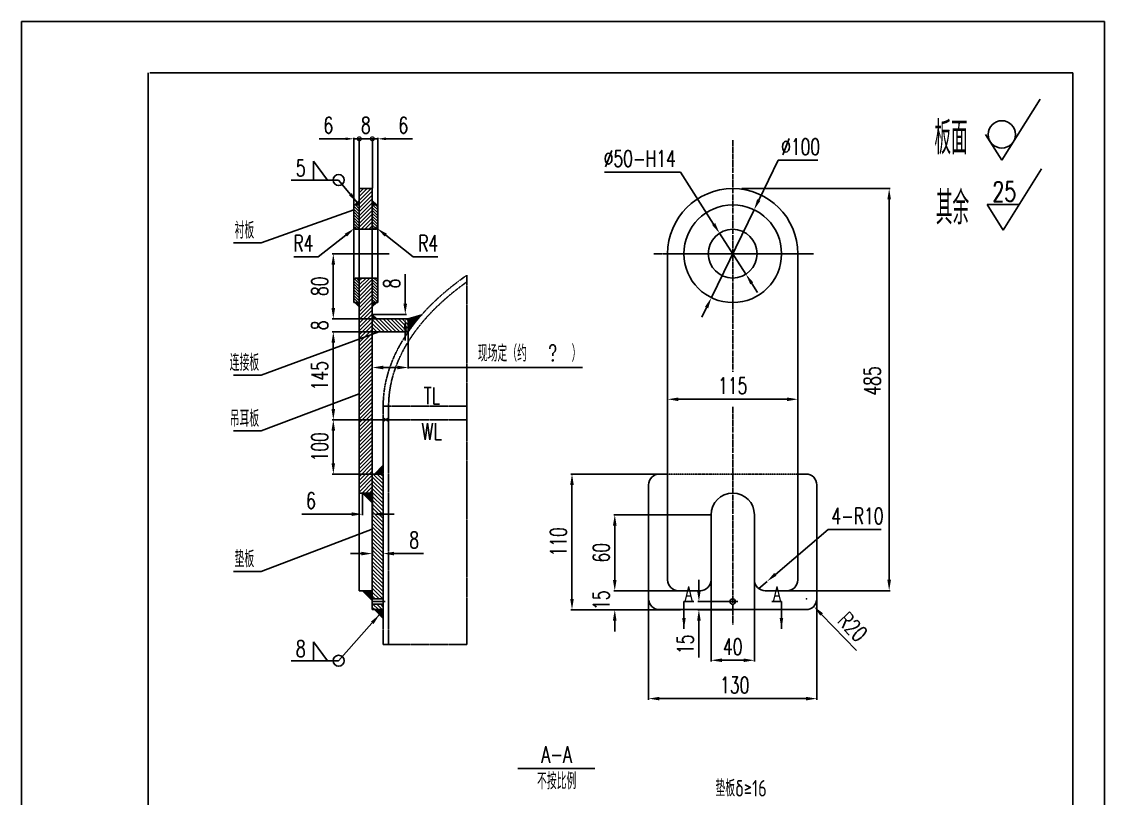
# Model space of a CAD drawing. Header units: millimetres. Extents: x 1541 to 38856, y -668 to 24805.
# Drawn here: x 34323 to 36318, y 18667 to 20099 of the extents above; entities that cross this region are included whole.
import ezdxf
from ezdxf.enums import TextEntityAlignment as Align

# ---------------------------------------------------------------- set-up
doc = ezdxf.new("R2010")
doc.units = ezdxf.units.MM
for name, pattern in [('CENTER', [6.25, 5, -0.5, 0.25, -0.5]), ('DASHED', [0.75, 0.5, -0.25]), ('DASHED2', [0.375, 0.25, -0.125]), ('PHANTOM2', [1.25, 0.625, -0.125, 0.125, -0.125, 0.125, -0.125])]:
    doc.linetypes.add(name, pattern=pattern)
doc.layers.add('1', color=2, linetype='Continuous')
doc.layers.add('2', color=1, linetype='Continuous')
doc.styles.add('HZ', font='txt.shx', dxfattribs={"width": 0.7, "bigfont": 'gbcbig.shx'})
doc.styles.add('HZ0', font='TXT.shx', dxfattribs={"width": 0.7, "bigfont": 'gbcbig.shx'})
doc.styles.get("Standard").update_dxf_attribs({"font": 'txt', "bigfont": 'gbcbig.shx'})
doc.dimstyles.new('DC', dxfattribs={"dimscale": 10, "dimtxt": 3, "dimasz": 2, "dimexe": 2, "dimexo": 0, "dimgap": 1, "dimtad": 1, "dimtoh": 1, "dimdec": 1, "dimzin": 0, "dimdsep": 46, "dimtxsty": 'HZ', "dimcen": 0, "dimclrd": 256, "dimclre": 256, "dimclrt": 256, "dimaunit": 1, "dimadec": 0, "dimazin": 0, "dimtfac": 0.666667, "dimtdec": 1, "dimtmove": 0, "dimatfit": 0, "dimfxl": 1, "dimtolj": 1, "dimtzin": 0, "dimarcsym": 0})
doc.dimstyles.get("Standard").update_dxf_attribs({"dimscale": 10, "dimtxt": 3, "dimasz": 2, "dimexe": 2, "dimexo": 0.0625, "dimgap": 1, "dimtad": 0, "dimtih": 1, "dimtoh": 1, "dimdec": 4, "dimzin": 0, "dimdsep": 46, "dimtxsty": 'Standard', "dimcen": 0.09, "dimadec": 0, "dimazin": 0, "dimtfac": 1, "dimtdec": 4, "dimtofl": 0, "dimtmove": 0, "dimatfit": 3, "dimfxl": 1, "dimtolj": 1, "dimtzin": 0, "dimarcsym": 0})
pattern_1 = [(45, (26637.6984, 18801.7544), (-3.535534, 3.535534), [])]
pattern_2 = [(135, (26637.6984, 18801.7544), (-3.535534, -3.535534), [])]
pattern_3 = [(45, (26637.69844, 19074.15532), (-0.0883883476, 0.0883883476), []), (135, (26637.69844, 19074.15532), (-0.0883883476, -0.0883883476), [])]

# ---------------------------------------------------------------- blocks, each defined once
blk = doc.blocks.new('*D187')
at = {"color": 1, "lineweight": -2, "transparency": 16777216}
for p, q in [((35012.1, 19365.1), (34895.2, 19365.1)), ((34897.2, 19285.1), (34897.2, 19345.1)), ((34969.6, 19265.1), (34895.2, 19265.1))]:
    blk.add_line(p, q, dxfattribs=at)
at = {"color": 1, "transparency": 16777216}
for points in [[(34893.9, 19345.1), (34900.5, 19345.1), (34897.2, 19365.1)], [(34893.9, 19285.1), (34900.5, 19285.1), (34897.2, 19265.1)]]:
    blk.add_solid(points, dxfattribs=at)
at = {"layer": 'Defpoints', "color": 0, "transparency": 16777216}
for p in [(34897.2, 19365.1), (35012.7, 19365.1), (34970.3, 19265.1)]:
    blk.add_point(p, dxfattribs=at)
at = {"color": 1, "transparency": 16777216, "insert": (34872.2, 19315.1), "char_height": 30, "attachment_point": 5, "rotation": 90, "style": 'HZ0'}
blk.add_mtext('\\A1;100', dxfattribs=at)
blk = doc.blocks.new('*D188')
at = {"color": 1, "lineweight": -2, "transparency": 16777216}
for p, q in [((35415.7, 19070.1), (35415.7, 19090.1)), ((35540.4, 19050.1), (35413.7, 19050.1)), ((35536.9, 19015.1), (35413.7, 19015.1)), ((35415.7, 18995.1), (35415.7, 18975.1))]:
    blk.add_line(p, q, dxfattribs=at)
at = {"color": 1, "transparency": 16777216}
for points in [[(35412.3, 19070.1), (35419, 19070.1), (35415.7, 19050.1)], [(35412.3, 18995.1), (35419, 18995.1), (35415.7, 19015.1)]]:
    blk.add_solid(points, dxfattribs=at)
at = {"layer": 'Defpoints', "color": 0, "transparency": 16777216}
for p in [(35541.1, 19050.1), (35415.7, 19015.1), (35537.5, 19015.1)]:
    blk.add_point(p, dxfattribs=at)
at = {"color": 1, "transparency": 16777216, "insert": (35390.7, 19032.6), "char_height": 30, "attachment_point": 5, "rotation": 90, "style": 'HZ0'}
blk.add_mtext('\\A1;15', dxfattribs=at)
blk = doc.blocks.new('*D189')
at = {"color": 1, "lineweight": -2, "transparency": 16777216}
for p, q in [((35478, 19053.4), (35478, 18849.2)), ((35788, 19053.4), (35788, 18849.2)), ((35498, 18851.2), (35768, 18851.2))]:
    blk.add_line(p, q, dxfattribs=at)
at = {"color": 1, "transparency": 16777216}
for points in [[(35498, 18854.5), (35498, 18847.9), (35478, 18851.2)], [(35768, 18854.5), (35768, 18847.9), (35788, 18851.2)]]:
    blk.add_solid(points, dxfattribs=at)
at = {"layer": 'Defpoints', "color": 0, "transparency": 16777216}
for p in [(35478, 19054), (35788, 19054), (35788, 18851.2)]:
    blk.add_point(p, dxfattribs=at)
at = {"color": 1, "transparency": 16777216, "insert": (35636.7, 18876.2), "char_height": 30, "attachment_point": 5, "style": 'HZ0'}
blk.add_mtext('\\A1;130', dxfattribs=at)
blk = doc.blocks.new('*D190')
at = {"color": 1, "lineweight": -2, "transparency": 16777216}
for p, q in [((35593, 19107.8), (35593, 18919.9)), ((35673, 19107.8), (35673, 18919.9)), ((35613, 18921.9), (35653, 18921.9))]:
    blk.add_line(p, q, dxfattribs=at)
at = {"color": 1, "transparency": 16777216}
for points in [[(35613, 18925.2), (35613, 18918.6), (35593, 18921.9)], [(35653, 18925.2), (35653, 18918.6), (35673, 18921.9)]]:
    blk.add_solid(points, dxfattribs=at)
at = {"layer": 'Defpoints', "color": 0, "transparency": 16777216}
for p in [(35593, 19108.4), (35673, 19108.4), (35673, 18921.9)]:
    blk.add_point(p, dxfattribs=at)
at = {"color": 1, "transparency": 16777216, "insert": (35633, 18946.9), "char_height": 30, "attachment_point": 5, "style": 'HZ0'}
blk.add_mtext('\\A1;40', dxfattribs=at)
blk = doc.blocks.new('*D191')
at = {"color": 1, "lineweight": -2, "transparency": 16777216}
for p, q in [((35570.7, 19050.1), (35570.7, 19070.1)), ((35632.4, 19030.1), (35568.7, 19030.1)), ((35632.4, 19015.1), (35568.7, 19015.1)), ((35570.7, 18995.1), (35570.7, 18927.1))]:
    blk.add_line(p, q, dxfattribs=at)
at = {"color": 1, "transparency": 16777216}
for points in [[(35567.4, 19050.1), (35574, 19050.1), (35570.7, 19030.1)], [(35567.4, 18995.1), (35574, 18995.1), (35570.7, 19015.1)]]:
    blk.add_solid(points, dxfattribs=at)
at = {"layer": 'Defpoints', "color": 0, "transparency": 16777216}
for p in [(35633, 19030.1), (35570.7, 19015.1), (35633, 19015.1)]:
    blk.add_point(p, dxfattribs=at)
at = {"color": 1, "transparency": 16777216, "insert": (35545.7, 18951.1), "char_height": 30, "attachment_point": 5, "rotation": 90, "style": 'HZ0'}
blk.add_mtext('\\A1;15', dxfattribs=at)
blk = doc.blocks.new('*D192')
at = {"color": 1, "lineweight": -2, "transparency": 16777216}
for p, q in [((35592.4, 19190.1), (35413.7, 19190.1)), ((35415.7, 19070.1), (35415.7, 19170.1)), ((35444.7, 19050.1), (35413.7, 19050.1))]:
    blk.add_line(p, q, dxfattribs=at)
at = {"color": 1, "transparency": 16777216}
for points in [[(35412.4, 19170.1), (35419.1, 19170.1), (35415.7, 19190.1)], [(35412.4, 19070.1), (35419.1, 19070.1), (35415.7, 19050.1)]]:
    blk.add_solid(points, dxfattribs=at)
at = {"layer": 'Defpoints', "color": 0, "transparency": 16777216}
for p in [(35415.7, 19190.1), (35593, 19190.1), (35445.3, 19050.1)]:
    blk.add_point(p, dxfattribs=at)
at = {"color": 1, "transparency": 16777216, "insert": (35390.7, 19120.1), "char_height": 30, "attachment_point": 5, "rotation": 90, "style": 'HZ0'}
blk.add_mtext('\\A1;60', dxfattribs=at)
blk = doc.blocks.new('*D193')
at = {"color": 1, "lineweight": -2, "transparency": 16777216}
for p, q in [((35500.3, 19265.1), (35334.9, 19265.1)), ((35336.9, 19035.1), (35336.9, 19245.1)), ((35500.3, 19015.1), (35334.9, 19015.1))]:
    blk.add_line(p, q, dxfattribs=at)
at = {"color": 1, "transparency": 16777216}
for points in [[(35333.6, 19245.1), (35340.2, 19245.1), (35336.9, 19265.1)], [(35333.6, 19035.1), (35340.2, 19035.1), (35336.9, 19015.1)]]:
    blk.add_solid(points, dxfattribs=at)
at = {"layer": 'Defpoints', "color": 0, "transparency": 16777216}
for p in [(35336.9, 19265.1), (35500.9, 19265.1), (35500.9, 19015.1)]:
    blk.add_point(p, dxfattribs=at)
at = {"color": 1, "transparency": 16777216, "insert": (35311.9, 19140.1), "char_height": 30, "attachment_point": 5, "rotation": 90, "style": 'HZ0'}
blk.add_mtext('\\A1;110', dxfattribs=at)
blk = doc.blocks.new('*D194')
at = {"color": 1, "lineweight": -2, "transparency": 16777216}
for p, q in [((34969.1, 19128.2), (34969.1, 19116.5)), ((34989.1, 19128.2), (34989.1, 19116.5)), ((34949.1, 19118.5), (34929.1, 19118.5)), ((35009.1, 19118.5), (35063.1, 19118.5))]:
    blk.add_line(p, q, dxfattribs=at)
at = {"color": 1, "transparency": 16777216}
for points in [[(34949.1, 19121.8), (34949.1, 19115.2), (34969.1, 19118.5)], [(35009.1, 19121.8), (35009.1, 19115.2), (34989.1, 19118.5)]]:
    blk.add_solid(points, dxfattribs=at)
at = {"layer": 'Defpoints', "color": 0, "transparency": 16777216}
for p in [(34969.1, 19128.8), (34989.1, 19128.8), (34989.1, 19118.5)]:
    blk.add_point(p, dxfattribs=at)
at = {"color": 1, "transparency": 16777216, "insert": (35046.1, 19143.5), "char_height": 30, "attachment_point": 5, "style": 'HZ0'}
blk.add_mtext('\\A1;8', dxfattribs=at)
blk = doc.blocks.new('*D195')
at = {"color": 1, "lineweight": -2, "transparency": 16777216}
for p, q in [((34951.1, 19229.5), (34951.1, 19189.1)), ((34969.1, 19229.5), (34969.1, 19189.1)), ((34931.1, 19191.1), (34839.1, 19191.1)), ((34989.1, 19191.1), (35009.1, 19191.1))]:
    blk.add_line(p, q, dxfattribs=at)
at = {"color": 1, "transparency": 16777216}
for points in [[(34931.1, 19194.5), (34931.1, 19187.8), (34951.1, 19191.1)], [(34989.1, 19194.5), (34989.1, 19187.8), (34969.1, 19191.1)]]:
    blk.add_solid(points, dxfattribs=at)
at = {"layer": 'Defpoints', "color": 0, "transparency": 16777216}
for p in [(34951.1, 19230.1), (34969.1, 19230.1), (34969.1, 19191.1)]:
    blk.add_point(p, dxfattribs=at)
at = {"color": 1, "transparency": 16777216, "insert": (34856.1, 19216.1), "char_height": 30, "attachment_point": 5, "style": 'HZ0'}
blk.add_mtext('\\A1;6', dxfattribs=at)
blk = doc.blocks.new('*D196')
at = {"layer": '2', "lineweight": -2, "transparency": 16777216}
for p, q in [((35711.6, 19080.2), (35809, 19162.8)), ((35809, 19162.8), (35906.5, 19162.8)), ((35681.1, 19054.4), (35696.3, 19067.3))]:
    blk.add_line(p, q, dxfattribs=at)
at = {"layer": '2', "transparency": 16777216}
blk.add_solid([(35709.4, 19082.8), (35713.7, 19077.7), (35696.3, 19067.3)], dxfattribs=at)
at = {"layer": 'Defpoints', "color": 0, "transparency": 16777216}
for p in [(35681.1, 19054.4), (35696.3, 19067.3)]:
    blk.add_point(p, dxfattribs=at)
at = {"layer": '2', "transparency": 16777216, "insert": (35862.8, 19187.8), "char_height": 30, "attachment_point": 5, "style": 'HZ0'}
blk.add_mtext('\\A1;{\\Ftxt.shx,hztxt0.shx|c134;4-R10}', dxfattribs=at)
blk = doc.blocks.new('*D197')
at = {"layer": '2', "lineweight": -2, "transparency": 16777216}
for p, q in [((34975.1, 19720.1), (34978.2, 19717.7)), ((34993.9, 19705.3), (35044.6, 19665.5)), ((35044.6, 19665.5), (35089.6, 19665.5))]:
    blk.add_line(p, q, dxfattribs=at)
at = {"layer": '2', "transparency": 16777216}
blk.add_solid([(34996, 19707.9), (34991.9, 19702.7), (34978.2, 19717.7)], dxfattribs=at)
at = {"layer": 'Defpoints', "color": 0, "transparency": 16777216}
for p in [(34975.1, 19720.1), (34978.2, 19717.7)]:
    blk.add_point(p, dxfattribs=at)
at = {"layer": '2', "transparency": 16777216, "insert": (35072.1, 19690.5), "char_height": 30, "attachment_point": 5, "style": 'HZ0'}
blk.add_mtext('\\A1;R4', dxfattribs=at)
blk = doc.blocks.new('*D198')
at = {"layer": '2', "lineweight": -2, "transparency": 16777216}
for p, q in [((34939.1, 19720.1), (34935.9, 19717.7)), ((34920.2, 19705.3), (34869.6, 19665.5)), ((34869.6, 19665.5), (34824.6, 19665.5))]:
    blk.add_line(p, q, dxfattribs=at)
at = {"layer": '2', "transparency": 16777216}
blk.add_solid([(34918.2, 19707.9), (34922.3, 19702.7), (34935.9, 19717.7)], dxfattribs=at)
at = {"layer": 'Defpoints', "color": 0, "transparency": 16777216}
for p in [(34935.9, 19717.7), (34939.1, 19720.1)]:
    blk.add_point(p, dxfattribs=at)
at = {"layer": '2', "transparency": 16777216, "insert": (34842.1, 19690.5), "char_height": 30, "attachment_point": 5, "style": 'HZ0'}
blk.add_mtext('\\A1;R4', dxfattribs=at)
blk = doc.blocks.new('*D199')
at = {"layer": '2', "lineweight": -2, "transparency": 16777216}
for p, q in [((35536.5, 19821.4), (35397, 19821.4)), ((35597.9, 19725.8), (35536.5, 19821.4)), ((35657.3, 19633.3), (35608.7, 19709)), ((35668.1, 19616.5), (35678.9, 19599.6))]:
    blk.add_line(p, q, dxfattribs=at)
at = {"layer": '2', "transparency": 16777216}
for points in [[(35600.7, 19727.6), (35595.1, 19724), (35608.7, 19709)], [(35670.9, 19618.3), (35665.3, 19614.7), (35657.3, 19633.3)]]:
    blk.add_solid(points, dxfattribs=at)
at = {"layer": 'Defpoints', "color": 0, "transparency": 16777216}
for p in [(35608.7, 19709), (35657.3, 19633.3)]:
    blk.add_point(p, dxfattribs=at)
at = {"layer": '2', "transparency": 16777216, "insert": (35461.8, 19846.4), "char_height": 30, "attachment_point": 5, "style": 'HZ0'}
blk.add_mtext('\\A1;%%C50-H14', dxfattribs=at)
blk = doc.blocks.new('*D200')
at = {"layer": '2', "lineweight": -2, "transparency": 16777216}
for p, q in [((35681, 19770.1), (35716.5, 19843.3)), ((35716.5, 19843.3), (35789.5, 19843.3)), ((35593.7, 19590.2), (35672.3, 19752.1)), ((35585, 19572.2), (35576.2, 19554.2))]:
    blk.add_line(p, q, dxfattribs=at)
at = {"layer": '2', "transparency": 16777216}
for points in [[(35678, 19771.6), (35684, 19768.7), (35672.3, 19752.1)], [(35582, 19573.6), (35587.9, 19570.7), (35593.7, 19590.2)]]:
    blk.add_solid(points, dxfattribs=at)
at = {"layer": 'Defpoints', "color": 0, "transparency": 16777216}
for p in [(35672.3, 19752.1), (35593.7, 19590.2)]:
    blk.add_point(p, dxfattribs=at)
at = {"layer": '2', "transparency": 16777216, "insert": (35758, 19868.3), "char_height": 30, "attachment_point": 5, "style": 'HZ0'}
blk.add_mtext('\\A1;%%c100', dxfattribs=at)
blk = doc.blocks.new('*D201')
at = {"color": 1, "lineweight": -2, "transparency": 16777216}
for p, q in [((34897.2, 19571.1), (34897.2, 19591.1)), ((34968.5, 19551.1), (34895.2, 19551.1)), ((34968.5, 19527.1), (34895.2, 19527.1)), ((34897.2, 19507.1), (34897.2, 19487.1))]:
    blk.add_line(p, q, dxfattribs=at)
at = {"color": 1, "transparency": 16777216}
for points in [[(34893.9, 19571.1), (34900.5, 19571.1), (34897.2, 19551.1)], [(34893.9, 19507.1), (34900.5, 19507.1), (34897.2, 19527.1)]]:
    blk.add_solid(points, dxfattribs=at)
at = {"layer": 'Defpoints', "color": 0, "transparency": 16777216}
for p in [(34897.2, 19551.1), (34969.1, 19551.1), (34969.1, 19527.1)]:
    blk.add_point(p, dxfattribs=at)
at = {"color": 1, "transparency": 16777216, "insert": (34872.2, 19539.1), "char_height": 30, "attachment_point": 5, "rotation": 90, "style": 'HZ0'}
blk.add_mtext('\\A1;8', dxfattribs=at)
blk = doc.blocks.new('*D202')
at = {"color": 1, "lineweight": -2, "transparency": 16777216}
for p, q in [((35029.8, 19579.2), (35029.8, 19633.2)), ((34969.7, 19559.2), (35031.8, 19559.2)), ((34977.2, 19551.1), (35031.8, 19551.1)), ((35029.8, 19531.1), (35029.8, 19511.1))]:
    blk.add_line(p, q, dxfattribs=at)
at = {"color": 1, "transparency": 16777216}
for points in [[(35026.4, 19579.2), (35033.1, 19579.2), (35029.8, 19559.2)], [(35026.4, 19531.1), (35033.1, 19531.1), (35029.8, 19551.1)]]:
    blk.add_solid(points, dxfattribs=at)
at = {"layer": 'Defpoints', "color": 0, "transparency": 16777216}
for p in [(34969.1, 19559.2), (34976.6, 19551.1), (35029.8, 19559.2)]:
    blk.add_point(p, dxfattribs=at)
at = {"color": 1, "transparency": 16777216, "insert": (35004.8, 19616.2), "char_height": 30, "attachment_point": 5, "rotation": 90, "style": 'HZ0'}
blk.add_mtext('\\A1;8', dxfattribs=at)
blk = doc.blocks.new('*D203')
at = {"color": 1, "lineweight": -2, "transparency": 16777216}
for p, q in [((34907.5, 19671.1), (34895.2, 19671.1)), ((34897.2, 19571.1), (34897.2, 19651.1)), ((34896.8, 19551.1), (34895.2, 19551.1))]:
    blk.add_line(p, q, dxfattribs=at)
at = {"color": 1, "transparency": 16777216}
for points in [[(34893.9, 19651.1), (34900.5, 19651.1), (34897.2, 19671.1)], [(34893.9, 19571.1), (34900.5, 19571.1), (34897.2, 19551.1)]]:
    blk.add_solid(points, dxfattribs=at)
at = {"layer": 'Defpoints', "color": 0, "transparency": 16777216}
for p in [(34897.2, 19671.1), (34908.2, 19671.1), (34897.4, 19551.1)]:
    blk.add_point(p, dxfattribs=at)
at = {"color": 1, "transparency": 16777216, "insert": (34872.2, 19611.1), "char_height": 30, "attachment_point": 5, "rotation": 90, "style": 'HZ0'}
blk.add_mtext('\\A1;80', dxfattribs=at)
blk = doc.blocks.new('*D204')
at = {"color": 1, "lineweight": -2, "transparency": 16777216}
for p, q in [((35513, 19403.5), (35513, 19404.9)), ((35533, 19402.9), (35733, 19402.9)), ((35753, 19403.5), (35753, 19404.9))]:
    blk.add_line(p, q, dxfattribs=at)
at = {"color": 1, "transparency": 16777216}
for points in [[(35533, 19406.2), (35533, 19399.5), (35513, 19402.9)], [(35733, 19406.2), (35733, 19399.5), (35753, 19402.9)]]:
    blk.add_solid(points, dxfattribs=at)
at = {"layer": 'Defpoints', "color": 0, "transparency": 16777216}
for p in [(35513, 19402.9), (35753, 19402.9), (35753, 19402.9)]:
    blk.add_point(p, dxfattribs=at)
at = {"color": 1, "transparency": 16777216, "insert": (35633, 19427.9), "char_height": 30, "attachment_point": 5, "style": 'HZ0'}
blk.add_mtext('\\A1;115', dxfattribs=at)
blk = doc.blocks.new('_DOTSMALL')
at = {"color": 0, "linetype": 'ByBlock', "const_width": 0.5}
blk.add_lwpolyline([(-0.0625, 0, 1), (0.0625, 0, 1)], format="xyb", close=True, dxfattribs=at)
blk = doc.blocks.new('*D205')
at = {"color": 1, "lineweight": -2, "transparency": 16777216}
for p, q in [((34945.1, 19840.8), (34945.1, 19884.9)), ((34945.1, 19882.9), (34969.1, 19882.9)), ((34969.1, 19840.8), (34969.1, 19884.9))]:
    blk.add_line(p, q, dxfattribs=at)
at = {"layer": 'Defpoints', "color": 0, "transparency": 16777216}
for p in [(34969.1, 19882.9), (34945.1, 19840.2), (34969.1, 19840.2)]:
    blk.add_point(p, dxfattribs=at)
at = {"color": 1, "lineweight": -2, "transparency": 16777216, "xscale": 3, "yscale": 3, "zscale": 3, "rotation": 180}
blk.add_blockref('_DOTSMALL', (34945.1, 19882.9), dxfattribs=at)
at = {"color": 1, "lineweight": -2, "transparency": 16777216, "xscale": 3, "yscale": 3, "zscale": 3}
blk.add_blockref('_DOTSMALL', (34969.1, 19882.9), dxfattribs=at)
at = {"color": 1, "transparency": 16777216, "insert": (34957.1, 19907.9), "char_height": 30, "attachment_point": 5, "style": 'HZ0'}
blk.add_mtext('\\A1;8', dxfattribs=at)
blk = doc.blocks.new('*D206')
at = {"color": 1, "lineweight": -2, "transparency": 16777216}
for p, q in [((34920.1, 19882.9), (34871.1, 19882.9)), ((34935.1, 19761.8), (34935.1, 19884.9)), ((34945.1, 19791.8), (34945.1, 19884.9)), ((34945.1, 19882.9), (34960.1, 19882.9))]:
    blk.add_line(p, q, dxfattribs=at)
at = {"color": 1, "transparency": 16777216}
blk.add_solid([(34920.1, 19885.4), (34920.1, 19880.4), (34935.1, 19882.9)], dxfattribs=at)
at = {"layer": 'Defpoints', "color": 0, "transparency": 16777216}
for p in [(34935.1, 19882.9), (34945.1, 19791.1), (34935.1, 19761.1)]:
    blk.add_point(p, dxfattribs=at)
at = {"color": 1, "lineweight": -2, "transparency": 16777216, "xscale": 15, "yscale": 15, "zscale": 15, "rotation": 180}
blk.add_blockref('_DOTSMALL', (34945.1, 19882.9), dxfattribs=at)
at = {"color": 1, "transparency": 16777216, "insert": (34888.1, 19907.9), "char_height": 30, "attachment_point": 5, "style": 'HZ0'}
blk.add_mtext('\\A1;6', dxfattribs=at)
blk = doc.blocks.new('*D207')
at = {"color": 1, "lineweight": -2, "transparency": 16777216}
for p, q in [((34969.1, 19882.9), (34954.1, 19882.9)), ((34969.1, 19791.8), (34969.1, 19884.9)), ((34979.1, 19761.8), (34979.1, 19884.9)), ((34994.1, 19882.9), (35043.1, 19882.9))]:
    blk.add_line(p, q, dxfattribs=at)
at = {"color": 1, "transparency": 16777216}
blk.add_solid([(34994.1, 19885.4), (34994.1, 19880.4), (34979.1, 19882.9)], dxfattribs=at)
at = {"layer": 'Defpoints', "color": 0, "transparency": 16777216}
for p in [(34979.1, 19882.9), (34969.1, 19791.1), (34979.1, 19761.1)]:
    blk.add_point(p, dxfattribs=at)
at = {"color": 1, "lineweight": -2, "transparency": 16777216, "xscale": 15, "yscale": 15, "zscale": 15}
blk.add_blockref('_DOTSMALL', (34969.1, 19882.9), dxfattribs=at)
at = {"color": 1, "transparency": 16777216, "insert": (35026.1, 19907.9), "char_height": 30, "attachment_point": 5, "style": 'HZ0'}
blk.add_mtext('\\A1;6', dxfattribs=at)
blk = doc.blocks.new('*D208')
at = {"color": 1, "lineweight": -2, "transparency": 16777216}
for p, q in [((35768, 19035.1), (35769.8, 19035.1)), ((35768.9, 19034.2), (35768.9, 19036)), ((35861, 18939.9), (35796.7, 19006.4))]:
    blk.add_line(p, q, dxfattribs=at)
at = {"color": 1, "transparency": 16777216}
blk.add_solid([(35799.1, 19008.7), (35794.3, 19004.1), (35782.8, 19020.8)], dxfattribs=at)
at = {"layer": 'Defpoints', "color": 0, "transparency": 16777216}
for p in [(35768.9, 19035.1), (35782.8, 19020.8)]:
    blk.add_point(p, dxfattribs=at)
at = {"color": 1, "transparency": 16777216, "insert": (35853.8, 18983.4), "char_height": 30, "attachment_point": 5, "rotation": 314.0529, "style": 'HZ0'}
blk.add_mtext('\\A1;R20', dxfattribs=at)

msp = doc.modelspace()

# ---------------------------------------------------------------- hatches: boundary and pattern name
at = {"layer": '2'}
h = msp.add_hatch(dxfattribs=at)
h.set_pattern_fill('ANSI31', color=256, scale=40, style=0)
h.set_pattern_definition(pattern_1)
h.paths.add_polyline_path([(34945.08, 19716.15), (34969.08, 19716.15), (34969.08, 19791.15), (34945.08, 19791.15)])
h = msp.add_hatch(dxfattribs=at)
h.set_pattern_fill('ANSI31', color=256, scale=30, angle=90, style=0)
h.set_pattern_definition([(135, (26637.6984, 18801.7544), (-2.6516504, -2.6516504), [])])
h.paths.add_polyline_path([(34945.08, 19761.15), (34935.08, 19761.15), (34935.08, 19720.15, 0.4142136), (34939.08, 19716.15), (34945.08, 19716.15)])
h.paths.add_polyline_path([(34969.08, 19716.15), (34975.08, 19716.15, 0.4142136), (34979.08, 19720.15), (34979.08, 19761.15), (34969.08, 19761.15)])
h.paths.add_polyline_path([(34945.08, 19626.15), (34939.08, 19626.15, 0.4142136), (34935.08, 19622.15), (34935.08, 19581.15), (34945.08, 19581.15)])
h.paths.add_polyline_path([(34979.08, 19622.15, 0.4142136), (34975.08, 19626.15), (34969.08, 19626.15), (34969.08, 19581.15), (34979.08, 19581.15)])
h = msp.add_hatch(dxfattribs=at)
h.set_pattern_fill('ANSI31', color=256, scale=40, style=0)
h.set_pattern_definition(pattern_1)
h.paths.add_polyline_path([(34945.08, 19230.15), (34969.08, 19230.15), (34969.08, 19626.15), (34945.08, 19626.15)])
h = msp.add_hatch(dxfattribs=at)
h.set_pattern_fill('ANSI31', color=256, scale=40, angle=90, style=0)
h.set_pattern_definition(pattern_2)
h.paths.add_polyline_path([(35035.19, 19527.15), (35035.19, 19551.15), (34969.08, 19551.15), (34969.08, 19527.15)])
h = msp.add_hatch(dxfattribs=at)
h.set_pattern_fill('ANSI37', color=256, style=0)
h.set_pattern_definition(pattern_3)
edge = h.paths.add_edge_path()
edge.add_line((35035.19, 19551.15), (35035.19, 19527.15))
edge.add_spline(control_points=[(35035.19, 19527.15), (35035.19, 19527.15), (35035.19, 19527.15), (35042.62, 19537.84), (35050.91, 19548.34), (35060.02, 19558.64)], knot_values=[5.8665773, 5.8665773, 5.8665773, 5.8665773, 5.8665791, 5.8665791, 5.9487532, 5.9487532, 5.9487532, 5.9487532], degree=3, periodic=0)
edge.add_line((35060.02, 19558.64), (35035.19, 19551.15))
h = msp.add_hatch(dxfattribs=at)
h.set_pattern_fill('ANSI37', color=256, style=0)
h.set_pattern_definition(pattern_3)
h.paths.add_polyline_path([(34989.08, 19367.96), (34989.08, 19365.15), (34994.08, 19365.15)])
h.paths.add_polyline_path([(34989.08, 19365.15), (34989.08, 19362.34), (34994.08, 19365.15)])
h.paths.add_polyline_path([(34994.08, 19365.15), (34999.08, 19362.34), (34999.08, 19365.15)])
h.paths.add_polyline_path([(34994.08, 19365.15), (34999.08, 19365.15), (34999.08, 19367.96)])
h = msp.add_hatch(dxfattribs=at)
h.set_pattern_fill('ANSI37', color=256, scale=10, style=0)
h.set_pattern_definition([(315, (26637.6984, 19206.1406), (-0.88388348, -0.88388348), []), (225, (26637.6984, 19206.1406), (-0.88388348, 0.88388348), [])])
h.paths.add_polyline_path([(34989.08, 19281.15), (34989.08, 19265.15), (34973.08, 19265.15)])
h = msp.add_hatch(dxfattribs=at)
h.set_pattern_fill('ANSI31', color=256, scale=40, angle=90, style=0)
h.set_pattern_definition(pattern_2)
h.paths.add_polyline_path([(34989.08, 19265.15), (34969.08, 19265.15), (34969.08, 19050.15), (34969.08, 19035.15), (34989.08, 19035.15)])
h = msp.add_hatch(dxfattribs=at)
h.set_pattern_fill('ANSI37', color=256, scale=10, style=0)
h.set_pattern_definition([(45, (26469.8367, 19074.1553), (-0.88388348, 0.88388348), []), (135, (26469.8367, 19074.1553), (-0.88388348, -0.88388348), [])])
h.paths.add_polyline_path([(34951.08, 19230.15), (34969.08, 19212.15), (34969.08, 19230.15)])
h.paths.add_polyline_path([(34969.08, 19050.15), (34951.08, 19050.15), (34969.08, 19032.15)])
h = msp.add_hatch(dxfattribs=at)
h.set_pattern_fill('ANSI31', color=256, scale=40, angle=90, style=0)
h.set_pattern_definition(pattern_2)
h.paths.add_polyline_path([(34969.08, 19025.15), (34969.08, 19015.15), (34989.08, 19015.15), (34989.08, 19025.15)])
h = msp.add_hatch(dxfattribs=at)
h.set_pattern_fill('ANSI37', color=256, scale=10, style=0)
h.set_pattern_definition([(45, (26637.6984, 19074.1553), (-0.88388348, 0.88388348), []), (135, (26637.6984, 19074.1553), (-0.88388348, -0.88388348), [])])
h.paths.add_polyline_path([(34989.08, 18999.15), (34989.08, 19015.15), (34973.08, 19015.15)])

# ---------------------------------------------------------------- linework, layer by layer
at = {"color": 0, "linetype": 'ByBlock', "ltscale": 0.5}
for p, q in [((34556.15, 20004.33), (34556.15, 17292.18)), ((34559.31, 20004.33), (36259.39, 20004.33)), ((36259.39, 20004.33), (36259.39, 17292.18))]:
    msp.add_line(p, q, dxfattribs=at)
at = {"color": 1, "linetype": 'CENTER', "ltscale": 2}
for p, q in [((35632.99, 19880.27), (35632.99, 19453.27)), ((35632.99, 19389.23), (35632.99, 18987.66))]:
    msp.add_line(p, q, dxfattribs=at)
for p, q in [((34945.08, 19791.15), (34945.08, 19050.15)), ((34969.08, 19791.15), (34945.08, 19791.15)), ((34969.08, 19791.15), (34969.08, 19050.15)), ((34936.98, 19761.15), (34945.08, 19769.25)), ((34977.18, 19761.15), (34969.08, 19769.25)), ((34935.08, 19761.15), (34935.08, 19581.15)), ((34945.08, 19761.15), (34935.08, 19761.15)), ((34945.08, 19761.15), (34935.08, 19761.15)), ((34979.08, 19761.15), (34969.08, 19761.15)), ((34979.08, 19761.15), (34969.08, 19761.15)), ((34979.08, 19761.15), (34979.08, 19581.15)), ((34975.08, 19716.15), (34939.08, 19716.15)), ((35512.99, 19671.15), (35512.99, 19070.15)), ((35752.99, 19671.15), (35752.99, 19070.15)), ((34975.08, 19626.15), (34939.08, 19626.15)), ((34945.08, 19581.15), (34935.08, 19581.15)), ((34936.98, 19581.15), (34945.08, 19573.05)), ((34979.08, 19581.15), (34969.08, 19581.15)), ((34977.18, 19581.15), (34969.08, 19573.05)), ((34977.18, 19551.15), (34969.08, 19559.25)), ((34969.08, 19551.15), (35035.19, 19551.15)), ((35035.19, 19551.15), (35060.02, 19558.64)), ((35035.19, 19551.15), (35035.19, 19527.15)), ((34969.08, 19527.15), (35035.19, 19527.15)), ((34989.08, 19362.34), (34999.08, 19367.96)), ((34973.08, 19265.15), (34989.08, 19281.15)), ((34989.08, 19265.15), (34969.08, 19265.15)), ((34989.08, 19265.15), (34989.08, 19015.15)), ((35497.99, 19265.15), (35512.99, 19265.15)), ((35751.33, 19265.15), (35767.99, 19265.15)), ((34969.08, 19230.15), (34945.08, 19230.15)), ((34951.08, 19230.15), (34969.08, 19212.15)), ((35477.99, 19245.15), (35477.99, 19035.15)), ((35787.99, 19245.15), (35787.99, 19035.15)), ((35592.99, 19070.15), (35592.99, 19190.15)), ((35672.99, 19070.15), (35672.99, 19190.15)), ((34969.08, 19050.15), (34945.08, 19050.15)), ((34951.08, 19050.15), (34969.08, 19032.15)), ((34969.08, 19050.15), (34969.08, 19015.15)), ((35572.99, 19050.15), (35532.99, 19050.15)), ((35692.99, 19050.15), (35732.99, 19050.15)), ((34969.08, 19035.15), (34989.08, 19035.15)), ((34969.08, 19025.15), (34989.08, 19025.15)), ((34989.08, 19015.15), (34969.08, 19015.15)), ((34973.08, 19015.15), (34989.08, 18999.15)), ((35497.99, 19015.15), (35767.99, 19015.15))]:
    msp.add_line(p, q)
at = {"color": 1}
for p, q in [((35649.72, 19791.15), (35923.21, 19791.15)), ((35921.21, 19771.15), (35921.21, 19070.15)), ((34977.36, 19527.15), (34895.18, 19527.15)), ((34897.18, 19385.15), (34897.18, 19507.15)), ((34969.08, 19512.75), (34969.08, 19459.46)), ((35035.19, 19526.52), (35035.19, 19459.46)), ((34989.08, 19461.46), (35015.19, 19461.46)), ((35035.19, 19461.46), (35356.39, 19461.46)), ((34977.36, 19365.15), (34895.18, 19365.15)), ((35709.72, 19050.15), (35923.21, 19050.15))]:
    msp.add_line(p, q, dxfattribs=at)
at = {"color": 1, "linetype": 'CENTER', "ltscale": 0.2}
for p, q in [((34908.15, 19671.15), (35000.27, 19671.15)), ((34992.85, 19030.15), (34967.51, 19030.15))]:
    msp.add_line(p, q, dxfattribs=at)
at = {"color": 1, "linetype": 'CENTER', "ltscale": 0.5}
for p, q in [((35487.72, 19671.15), (35781.57, 19671.15)), ((35623.31, 19030.15), (35642.66, 19030.15))]:
    msp.add_line(p, q, dxfattribs=at)
at = {"color": 1, "linetype": 'PHANTOM2'}
for p, q in [((35143.48, 19631.62), (35143.48, 18950.97)), ((34989.08, 19390.15), (34989.08, 19265.15)), ((34989.08, 19390.15), (35143.48, 19390.15)), ((34999.08, 19365.15), (34999.08, 18950.97)), ((34989.08, 19015.15), (34989.08, 18950.97)), ((35143.48, 18950.97), (34989.08, 18950.97))]:
    msp.add_line(p, q, dxfattribs=at)
at = {"color": 1, "linetype": 'DASHED2', "ltscale": 3}
msp.add_line((34999.08, 19390.15), (34999.08, 19365.15), dxfattribs=at)
at = {"color": 1, "linetype": 'DASHED'}
msp.add_line((35512.99, 19265.15), (35752.99, 19265.15), dxfattribs=at)
at = {"color": 1, "linetype": 'ByBlock', "ltscale": 0.5}
msp.add_circle((36128.7, 19891.08), 25.24, dxfattribs=at)
for centre, radius in [((35632.99, 19671.15), 90), ((35632.99, 19671.15), 45), ((35632.99, 19030.15), 5)]:
    msp.add_circle(centre, radius)
for centre, radius, start, end in [((35632.99, 19671.15), 120, 0, 180), ((34939.08, 19720.15), 4, 180, 270), ((34975.08, 19720.15), 4, 270, 0), ((34939.08, 19622.15), 4, 90, 180), ((34975.08, 19622.15), 4, 0, 90), ((35497.99, 19245.15), 20, 90, 180), ((35767.99, 19245.15), 20, 0, 90), ((35632.99, 19190.15), 40, 0, 180), ((35532.99, 19070.15), 20, 180, 270), ((35572.99, 19070.15), 20, 270, 0), ((35692.99, 19070.15), 20, 180, 270), ((35732.99, 19070.15), 20, 270, 0), ((35497.99, 19035.15), 20, 180, 270), ((35767.99, 19035.15), 20, 270, 0)]:
    msp.add_arc(centre, radius, start, end)
at = {"color": 1, "linetype": 'PHANTOM2'}
msp.add_ellipse((35799.08, 19390.15), major_axis=(-800, 0), ratio=0.5, start_param=5.6729288, end_param=6.2831853, dxfattribs=at)
msp.add_open_spline([(35143.48, 19631.62), (35138.52, 19628.16), (35133.66, 19624.67), (35109.47, 19606.65), (35091.84, 19591.51), (35060.51, 19560.11), (35046.8, 19543.85), (35023.58, 19510.44), (35014.07, 19493.29), (35000.78, 19461.5), (34996.29, 19446.97), (34990.5, 19418.33), (34989.08, 19404.24), (34989.08, 19390.15)], degree=3, knots=[5.66057162, 5.66057162, 5.66057162, 5.66057162, 5.69192222, 5.69192222, 5.82033682, 5.82033682, 5.94875142, 5.94875142, 6.07716602, 6.07716602, 6.18251969, 6.18251969, 6.28318531, 6.28318531, 6.28318531, 6.28318531], dxfattribs=at)
at = {"color": 1}
for points in [[(35917.88, 19771.15), (35924.54, 19771.15), (35921.21, 19791.15)], [(34893.85, 19507.15), (34900.52, 19507.15), (34897.18, 19527.15)], [(34989.08, 19464.79), (34989.08, 19458.12), (34969.08, 19461.46)], [(35015.19, 19464.79), (35015.19, 19458.12), (35035.19, 19461.46)], [(34893.85, 19385.15), (34900.52, 19385.15), (34897.18, 19365.15)], [(35917.88, 19070.15), (35924.54, 19070.15), (35921.21, 19050.15)]]:
    msp.add_solid(points, dxfattribs=at)
at = {"layer": '1', "color": 1, "linetype": 'Continuous'}
for p, q in [((34323.06, 17244.93), (34323.06, 20098.83)), ((34323.06, 20098.83), (36317.62, 20098.83)), ((36317.62, 17244.93), (36317.62, 20098.83))]:
    msp.add_line(p, q, dxfattribs=at)
at = {"layer": '1', "color": 1, "linetype": 'Continuous', "ltscale": 0.5}
for p, q in [((36128.81, 19843.56), (36199.27, 19956.19)), ((36098.87, 19891.08), (36128.81, 19843.56)), ((36131.46, 19714.63), (36201.92, 19827.27)), ((36101.52, 19762.15), (36131.46, 19714.63))]:
    msp.add_line(p, q, dxfattribs=at)
at = {"layer": '2'}
for p, q in [((34935.08, 19882.89), (34979.08, 19882.89)), ((34860.41, 19806.96), (34860.41, 19841.83)), ((34860.41, 19841.83), (34886.37, 19806.96)), ((34945.08, 19769.22), (34937.01, 19761.15)), ((34945.08, 19768.42), (34937.81, 19761.15)), ((34945.08, 19767.62), (34938.6, 19761.15)), ((34945.08, 19766.83), (34939.4, 19761.15)), ((34945.08, 19766.03), (34940.2, 19761.15)), ((34941.96, 19766.13), (34945.08, 19763.01)), ((34942.36, 19766.53), (34945.08, 19763.81)), ((34942.76, 19766.93), (34945.08, 19764.6)), ((34943.16, 19767.32), (34945.08, 19765.4)), ((34943.55, 19767.72), (34945.08, 19766.19)), ((34943.95, 19768.12), (34945.08, 19766.99)), ((34944.35, 19768.52), (34945.08, 19767.79)), ((34944.75, 19768.91), (34945.08, 19768.58)), ((34969.08, 19769.22), (34977.15, 19761.15)), ((34969.41, 19768.91), (34969.08, 19768.58)), ((34969.81, 19768.52), (34969.08, 19767.79)), ((34969.08, 19768.42), (34976.35, 19761.15)), ((34970.21, 19768.12), (34969.08, 19766.99)), ((34970.61, 19767.72), (34969.08, 19766.19)), ((34969.08, 19767.62), (34975.56, 19761.15)), ((34971, 19767.32), (34969.08, 19765.4)), ((34971.4, 19766.93), (34969.08, 19764.6)), ((34969.08, 19766.83), (34974.76, 19761.15)), ((34971.8, 19766.53), (34969.08, 19763.81)), ((34972.2, 19766.13), (34969.08, 19763.01)), ((34969.08, 19766.03), (34973.97, 19761.15)), ((34935.08, 19751.81), (34764.44, 19691.37)), ((34937.19, 19761.36), (34937.4, 19761.15)), ((34937.59, 19761.76), (34938.2, 19761.15)), ((34937.99, 19762.15), (34938.99, 19761.15)), ((34938.38, 19762.55), (34939.79, 19761.15)), ((34938.78, 19762.95), (34940.58, 19761.15)), ((34939.18, 19763.35), (34941.38, 19761.15)), ((34939.58, 19763.74), (34942.17, 19761.15)), ((34939.97, 19764.14), (34942.97, 19761.15)), ((34940.37, 19764.54), (34943.76, 19761.15)), ((34940.77, 19764.94), (34944.56, 19761.15)), ((34945.08, 19765.24), (34940.99, 19761.15)), ((34941.17, 19765.33), (34945.08, 19761.42)), ((34941.57, 19765.73), (34945.08, 19762.22)), ((34945.08, 19764.44), (34941.79, 19761.15)), ((34945.08, 19763.65), (34942.58, 19761.15)), ((34945.08, 19762.85), (34943.38, 19761.15)), ((34945.08, 19762.06), (34944.17, 19761.15)), ((34945.08, 19761.26), (34944.97, 19761.15)), ((34972.6, 19765.73), (34969.08, 19762.22)), ((34972.99, 19765.33), (34969.08, 19761.42)), ((34969.08, 19765.24), (34973.17, 19761.15)), ((34969.08, 19764.44), (34972.37, 19761.15)), ((34969.08, 19763.65), (34971.58, 19761.15)), ((34969.08, 19762.85), (34970.78, 19761.15)), ((34969.08, 19762.06), (34969.99, 19761.15)), ((34969.08, 19761.26), (34969.19, 19761.15)), ((34973.39, 19764.94), (34969.6, 19761.15)), ((34973.79, 19764.54), (34970.4, 19761.15)), ((34974.19, 19764.14), (34971.19, 19761.15)), ((34974.58, 19763.74), (34971.99, 19761.15)), ((34974.98, 19763.35), (34972.78, 19761.15)), ((34975.38, 19762.95), (34973.58, 19761.15)), ((34975.78, 19762.55), (34974.37, 19761.15)), ((34976.18, 19762.15), (34975.17, 19761.15)), ((34976.57, 19761.76), (34975.97, 19761.15)), ((34976.97, 19761.36), (34976.76, 19761.15)), ((36101.52, 19762.15), (36161.19, 19762.15)), ((34764.44, 19691.37), (34713.36, 19691.37)), ((34945.08, 19573.08), (34937.01, 19581.15)), ((34937.19, 19580.94), (34937.4, 19581.15)), ((34937.59, 19580.54), (34938.2, 19581.15)), ((34945.08, 19573.88), (34937.81, 19581.15)), ((34937.99, 19580.14), (34938.99, 19581.15)), ((34938.38, 19579.75), (34939.79, 19581.15)), ((34945.08, 19574.67), (34938.6, 19581.15)), ((34938.78, 19579.35), (34940.58, 19581.15)), ((34939.18, 19578.95), (34941.38, 19581.15)), ((34945.08, 19575.47), (34939.4, 19581.15)), ((34939.58, 19578.55), (34942.17, 19581.15)), ((34939.97, 19578.15), (34942.97, 19581.15)), ((34945.08, 19576.26), (34940.2, 19581.15)), ((34940.37, 19577.76), (34943.76, 19581.15)), ((34940.77, 19577.36), (34944.56, 19581.15)), ((34945.08, 19577.06), (34940.99, 19581.15)), ((34941.17, 19576.96), (34945.08, 19580.87)), ((34941.57, 19576.56), (34945.08, 19580.08)), ((34945.08, 19577.85), (34941.79, 19581.15)), ((34941.96, 19576.17), (34945.08, 19579.28)), ((34942.36, 19575.77), (34945.08, 19578.49)), ((34945.08, 19578.65), (34942.58, 19581.15)), ((34942.76, 19575.37), (34945.08, 19577.69)), ((34943.16, 19574.97), (34945.08, 19576.9)), ((34945.08, 19579.44), (34943.38, 19581.15)), ((34943.55, 19574.57), (34945.08, 19576.1)), ((34943.95, 19574.18), (34945.08, 19575.31)), ((34945.08, 19580.24), (34944.17, 19581.15)), ((34944.35, 19573.78), (34945.08, 19574.51)), ((34944.75, 19573.38), (34945.08, 19573.71)), ((34945.08, 19581.04), (34944.97, 19581.15)), ((34969.08, 19581.04), (34969.19, 19581.15)), ((34969.08, 19580.24), (34969.99, 19581.15)), ((34969.08, 19579.44), (34970.78, 19581.15)), ((34969.08, 19578.65), (34971.58, 19581.15)), ((34969.08, 19577.85), (34972.37, 19581.15)), ((34969.08, 19577.06), (34973.17, 19581.15)), ((34969.08, 19576.26), (34973.97, 19581.15)), ((34969.08, 19575.47), (34974.76, 19581.15)), ((34969.08, 19574.67), (34975.56, 19581.15)), ((34969.08, 19573.88), (34976.35, 19581.15)), ((34969.08, 19573.08), (34977.15, 19581.15)), ((34972.99, 19576.96), (34969.08, 19580.87)), ((34972.6, 19576.56), (34969.08, 19580.08)), ((34972.2, 19576.17), (34969.08, 19579.28)), ((34971.8, 19575.77), (34969.08, 19578.49)), ((34971.4, 19575.37), (34969.08, 19577.69)), ((34971, 19574.97), (34969.08, 19576.9)), ((34970.61, 19574.57), (34969.08, 19576.1)), ((34970.21, 19574.18), (34969.08, 19575.31)), ((34969.81, 19573.78), (34969.08, 19574.51)), ((34969.41, 19573.38), (34969.08, 19573.71)), ((34973.39, 19577.36), (34969.6, 19581.15)), ((34973.79, 19577.76), (34970.4, 19581.15)), ((34974.19, 19578.15), (34971.19, 19581.15)), ((34974.58, 19578.55), (34971.99, 19581.15)), ((34974.98, 19578.95), (34972.78, 19581.15)), ((34975.38, 19579.35), (34973.58, 19581.15)), ((34975.78, 19579.75), (34974.37, 19581.15)), ((34976.18, 19580.14), (34975.17, 19581.15)), ((34976.57, 19580.54), (34975.97, 19581.15)), ((34976.97, 19580.94), (34976.76, 19581.15)), ((34969.08, 19559.22), (34977.15, 19551.15)), ((34969.41, 19558.91), (34969.08, 19558.58)), ((34969.81, 19558.52), (34969.08, 19557.79)), ((34969.08, 19558.42), (34976.35, 19551.15)), ((34970.21, 19558.12), (34969.08, 19556.99)), ((34970.61, 19557.72), (34969.08, 19556.19)), ((34969.08, 19557.62), (34975.56, 19551.15)), ((34971, 19557.32), (34969.08, 19555.4)), ((34971.4, 19556.93), (34969.08, 19554.6)), ((34969.08, 19556.83), (34974.76, 19551.15)), ((34971.8, 19556.53), (34969.08, 19553.81)), ((34972.2, 19556.13), (34969.08, 19553.01)), ((34969.08, 19556.03), (34973.97, 19551.15)), ((34972.6, 19555.73), (34969.08, 19552.22)), ((34972.99, 19555.33), (34969.08, 19551.42)), ((34969.08, 19555.24), (34973.17, 19551.15)), ((34969.08, 19554.44), (34972.37, 19551.15)), ((34969.08, 19553.65), (34971.58, 19551.15)), ((34969.08, 19552.85), (34970.78, 19551.15)), ((34969.08, 19552.06), (34969.99, 19551.15)), ((34969.08, 19551.26), (34969.19, 19551.15)), ((34973.39, 19554.94), (34969.6, 19551.15)), ((34973.79, 19554.54), (34970.4, 19551.15)), ((34974.19, 19554.14), (34971.19, 19551.15)), ((34974.58, 19553.74), (34971.99, 19551.15)), ((34974.98, 19553.35), (34972.78, 19551.15)), ((34975.38, 19552.95), (34973.58, 19551.15)), ((34975.78, 19552.55), (34974.37, 19551.15)), ((34976.18, 19552.15), (34975.17, 19551.15)), ((34976.57, 19551.76), (34975.97, 19551.15)), ((34976.97, 19551.36), (34976.76, 19551.15)), ((34981.16, 19527.15), (34764.44, 19447.6)), ((34764.44, 19447.6), (34713.36, 19447.6)), ((34945.08, 19413.09), (34764.44, 19344.61)), ((34999.08, 19362.34), (34989.08, 19367.96)), ((34764.44, 19344.61), (34713.36, 19344.61)), ((34969.08, 19163.32), (34764.44, 19085.73)), ((34764.44, 19085.73), (34713.36, 19085.73)), ((34860.41, 18955.88), (34886.37, 18921.01)), ((34860.41, 18921.01), (34860.41, 18955.88)), ((35237.27, 18722.71), (35379, 18722.71))]:
    msp.add_line(p, q, dxfattribs=at)
at = {"layer": '2', "color": 1, "linetype": 'PHANTOM2'}
msp.add_line((34989.08, 19365.15), (35143.48, 19365.15), dxfattribs=at)
at = {"layer": '2'}
for centre in [(34906.95, 19806.96), (34906.95, 18921.01)]:
    msp.add_circle(centre, 10.14, dxfattribs=at)

# ---------------------------------------------------------------- texts
at = {"color": 3, "insert": (35293.23, 19503.24), "char_height": 30, "attachment_point": 1, "style": 'HZ0'}
msp.add_mtext('{\\Ftxt,hztxt0|c134;?}', dxfattribs=at)
at = {"color": 3, "char_height": 30, "attachment_point": 5, "rotation": 90, "style": 'HZ0'}
for s, insert in [('\\A1;145', (34872.18, 19446.15)), ('\\A1;485', (35890.16, 19436.55))]:
    msp.add_mtext(s, dxfattribs=dict(at, insert=insert))
at = {"layer": '1', "color": 1, "style": 'HZ0', "width": 0.7}
for s, height, p in [('板面', 60.75, (36035.23, 19887.8)), ('5', 30.38, (34837.29, 19829.14)), ('其余', 60.75, (36037.88, 19758.87)), ('25', 36.45, (36133.24, 19785.62)), ('8', 30.38, (34837.29, 18943.2)), ('A-A', 30.375, (35308.65, 18748.33)), ('不按比例', 30.375, (35308.65, 18700.88)), ('垫板δ≥16', 30.375, (35648.49, 18687.54))]:
    msp.add_text(s, height=height, dxfattribs=at).set_placement(p, align=Align.MIDDLE)
at = {"layer": '1', "color": 1, "linetype": 'ByBlock', "style": 'HZ0', "width": 0.7}
for p in [(35551.68, 19045.02), (35714.3, 19045.02)]:
    msp.add_text('A', height=26.21, dxfattribs=at).set_placement(p, align=Align.MIDDLE)
at = {"layer": '2', "color": 1, "style": 'HZ0', "width": 0.7}
for s, p in [('衬板', (34733.48, 19715.71)), ('连接板', (34733.48, 19471.94)), ('现场定（约    ）', (35258.91, 19489.09)), ('TL', (35078.98, 19409.35)), ('吊耳板', (34733.48, 19368.95)), ('WL', (35078.46, 19343.63)), ('垫板', (34733.48, 19110.08))]:
    msp.add_text(s, height=30.375, dxfattribs=at).set_placement(p, align=Align.MIDDLE)

# ---------------------------------------------------------------- dimensions: what is measured, and where the dimension line sits
for base, p1, p2, text, override, picture, middle in [((34935.08, 19882.89), (34945.08, 19791.15), (34935.08, 19761.15), '6', {"dimasz": 1.5, "dimexe": 0.2, "dimtad": 1, "dimtih": 0, "dimtoh": 0, "dimdec": 0, "dimtxsty": 'HZ0', "dimblk1": 'DOTSMALL', "dimsah": 1, "dimclrd": 1, "dimclre": 1, "dimclrt": 1, "dimtdec": 0}, '*D206', (34888.08, 19907.89)), ((34979.08, 19882.89), (34969.08, 19791.15), (34979.08, 19761.15), '6', {"dimasz": 1.5, "dimexe": 0.2, "dimtad": 1, "dimtih": 0, "dimtoh": 0, "dimdec": 0, "dimtxsty": 'HZ0', "dimblk1": 'DOTSMALL', "dimsah": 1, "dimclrd": 1, "dimclre": 1, "dimclrt": 1, "dimtdec": 0}, '*D207', (35026.08, 19907.89)), ((35752.99, 19402.88), (35512.99, 19402.88), (35752.99, 19402.88), '115', {"dimexe": 0.2, "dimtad": 1, "dimtih": 0, "dimtoh": 0, "dimdec": 0, "dimtxsty": 'HZ0', "dimclrd": 1, "dimclre": 1, "dimclrt": 1, "dimtdec": 0}, '*D204', (35632.99, 19427.88)), ((34989.08, 19118.5), (34969.08, 19128.8), (34989.08, 19128.8), '8', {"dimexe": 0.2, "dimtad": 1, "dimtih": 0, "dimtoh": 0, "dimdec": 0, "dimtxsty": 'HZ0', "dimclrd": 1, "dimclre": 1, "dimclrt": 1, "dimtdec": 0}, '*D194', (35046.08, 19143.5)), ((35672.99, 18921.91), (35592.99, 19108.4), (35672.99, 19108.4), '40', {"dimexe": 0.2, "dimtad": 1, "dimtih": 0, "dimtoh": 0, "dimdec": 0, "dimtxsty": 'HZ0', "dimclrd": 1, "dimclre": 1, "dimclrt": 1, "dimtdec": 0}, '*D190', (35632.99, 18946.91))]:
    dim = msp.add_linear_dim(base=base, p1=p1, p2=p2, text=text, dimstyle='Standard', override=override)
    dim.commit()
    dim.dimension.update_dxf_attribs({"geometry": picture, "text_midpoint": middle})
for base, p1, p2, text, override, picture, middle in [((34969.08, 19882.89), (34945.08, 19840.21), (34969.08, 19840.21), '8', {"dimasz": 0.3, "dimexe": 0.2, "dimtad": 1, "dimtih": 0, "dimtoh": 0, "dimdec": 0, "dimtxsty": 'HZ0', "dimblk1": 'DOTSMALL', "dimblk2": 'DOTSMALL', "dimsah": 1, "dimclrd": 1, "dimclre": 1, "dimclrt": 1, "dimtdec": 0}, '*D205', (34957.08, 19882.89)), ((34969.08, 19191.13), (34951.08, 19230.15), (34969.08, 19230.15), '6', {"dimexe": 0.2, "dimtad": 1, "dimtih": 0, "dimtoh": 0, "dimdec": 0, "dimtxsty": 'HZ0', "dimclrd": 1, "dimclre": 1, "dimclrt": 1, "dimtdec": 0}, '*D195', (34856.09, 19191.13)), ((35787.99, 18851.2), (35477.99, 19053.98), (35787.99, 19053.98), '130', {"dimexe": 0.2, "dimtad": 1, "dimtih": 0, "dimtoh": 0, "dimdec": 0, "dimtxsty": 'HZ0', "dimclrd": 1, "dimclre": 1, "dimclrt": 1, "dimtdec": 0}, '*D189', (35636.69, 18851.2))]:
    dim = msp.add_linear_dim(base=base, p1=p1, p2=p2, text=text, dimstyle='Standard', override=override)
    dim.commit()
    dim.dimension.update_dxf_attribs({"geometry": picture, "text_midpoint": middle, "dimtype": 160})
for base, p1, p2, text, picture, middle in [((34897.18, 19671.15), (34897.44, 19551.15), (34908.15, 19671.15), '80', '*D203', (34872.18, 19611.15)), ((35029.76, 19559.25), (34976.58, 19551.15), (34969.08, 19559.25), '8', '*D202', (35004.76, 19616.25)), ((35336.9, 19265.15), (35500.93, 19015.15), (35500.93, 19265.15), '110', '*D193', (35311.9, 19140.15)), ((35415.73, 19190.15), (35445.28, 19050.15), (35592.99, 19190.15), '60', '*D192', (35390.73, 19120.15))]:
    dim = msp.add_linear_dim(base=base, p1=p1, p2=p2, angle=90, text=text, dimstyle='Standard', override={"dimexe": 0.2, "dimtad": 1, "dimtih": 0, "dimtoh": 0, "dimdec": 0, "dimtxsty": 'HZ0', "dimclrd": 1, "dimclre": 1, "dimclrt": 1, "dimtdec": 0})
    dim.commit()
    dim.dimension.update_dxf_attribs({"geometry": picture, "text_midpoint": middle})
for base, p1, p2, text, picture, middle in [((34897.18, 19551.15), (34969.08, 19527.15), (34969.08, 19551.15), '8', '*D201', (34897.18, 19539.15)), ((35415.67, 19015.15), (35541.05, 19050.15), (35537.53, 19015.15), '15', '*D188', (35415.67, 19032.65))]:
    dim = msp.add_linear_dim(base=base, p1=p1, p2=p2, angle=90, text=text, dimstyle='Standard', override={"dimexe": 0.2, "dimtad": 1, "dimtih": 0, "dimtoh": 0, "dimdec": 0, "dimtxsty": 'HZ0', "dimclrd": 1, "dimclre": 1, "dimclrt": 1, "dimtdec": 0})
    dim.commit()
    dim.dimension.update_dxf_attribs({"geometry": picture, "text_midpoint": middle, "dimtype": 160})
for base, p1, p2, picture, middle in [((34897.18, 19365.15), (34970.27, 19265.15), (35012.7, 19365.15), '*D187', (34872.18, 19315.15)), ((35570.7, 19015.15), (35632.99, 19030.15), (35632.99, 19015.15), '*D191', (35545.7, 18951.15))]:
    dim = msp.add_linear_dim(base=base, p1=p1, p2=p2, angle=90, dimstyle='Standard', override={"dimexe": 0.2, "dimtad": 1, "dimtih": 0, "dimtoh": 0, "dimdec": 0, "dimtxsty": 'HZ0', "dimclrd": 1, "dimclre": 1, "dimclrt": 1, "dimtdec": 0})
    dim.commit()
    dim.dimension.update_dxf_attribs({"geometry": picture, "text_midpoint": middle})
dim = msp.add_radius_dim(center=(35768.89, 19035.15), mpoint=(35782.79, 19020.77), dimstyle='Standard', override={"dimexe": 0.2, "dimtad": 1, "dimtih": 0, "dimtoh": 0, "dimdec": 0, "dimtxsty": 'HZ0', "dimclrd": 1, "dimclre": 1, "dimclrt": 1, "dimtdec": 0})
dim.commit()
dim.dimension.update_dxf_attribs({"geometry": '*D208', "text_midpoint": (35853.78, 18983.36)})
at = {"layer": '2'}
for p1, p2, text, picture, middle in [((35593.68, 19590.18), (35672.29, 19752.11), '%%c100', '*D200', (35758.05, 19843.3)), ((35657.3, 19633.28), (35608.67, 19709.01), '%%C50-H14', '*D199', (35461.76, 19821.39))]:
    dim = msp.add_diameter_dim_2p(p1=p1, p2=p2, text=text, dimstyle='DC', override={"dimtxsty": 'HZ0'}, dxfattribs=at)
    dim.commit()
    dim.dimension.update_dxf_attribs({"geometry": picture, "text_midpoint": middle, "dimtype": 163})
for center, mpoint, text, picture, middle in [((34939.08, 19720.15), (34935.94, 19717.68), 'R4', '*D198', (34842.09, 19665.53)), ((34975.08, 19720.15), (34978.23, 19717.68), 'R4', '*D197', (35072.07, 19665.53)), ((35681.06, 19054.39), (35696.32, 19067.31), '{\\Ftxt.shx,hztxt0.shx|c134;4-R10}', '*D196', (35862.79, 19162.79))]:
    dim = msp.add_radius_dim(center=center, mpoint=mpoint, text=text, dimstyle='DC', override={"dimtxsty": 'HZ0'}, dxfattribs=at)
    dim.commit()
    dim.dimension.update_dxf_attribs({"geometry": picture, "text_midpoint": middle, "dimtype": 164})

# ---------------------------------------------------------------- leaders
for points in [[(34941.34, 19765.47), (34906.95, 19806.96), (34819.82, 19806.96)], [(35543.18, 18979.83), (35543.18, 19030.15), (35561.16, 19030.15)], [(35722.79, 18979.83), (35722.79, 19030.15), (35704.81, 19030.15)], [(34982.29, 19005.94), (34906.95, 18921.01), (34819.82, 18921.01)]]:
    msp.add_leader(points, dimstyle='Standard', override={"dimexe": 0.2, "dimgap": 1, "dimtad": 0, "dimtih": 0, "dimtoh": 0, "dimdec": 0, "dimtxsty": 'HZ0', "dimclrd": 1, "dimclre": 1, "dimclrt": 1, "dimtdec": 0})

doc.saveas('drawing.dxf')
